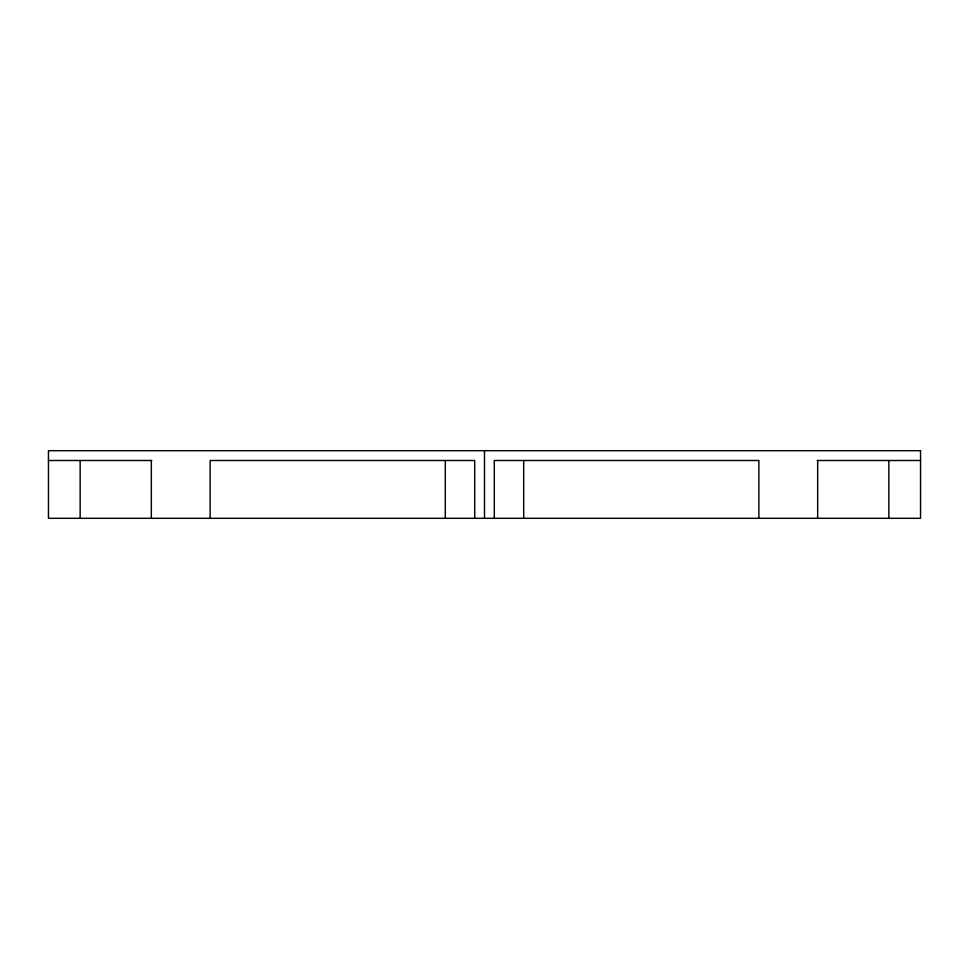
<?xml version="1.0" encoding="UTF-8"?>
<svg xmlns="http://www.w3.org/2000/svg" width="969" height="969" viewBox="0 0 969 969"><rect width="100%" height="100%" fill="white"/><g stroke="black" fill="none" stroke-linecap="round" stroke-linejoin="round"><path stroke-width="1.45" d="M48.45 460.493L151.782 460.493M817.218 460.493L920.55 460.493M888.852 460.493L888.852 518.306M817.666 460.493L817.666 518.306M758.872 518.306L758.872 460.493L494.299 460.493L494.299 518.306M523.696 460.493L523.696 518.306M484.5 450.694L484.5 518.306M474.701 518.306L474.701 460.493L210.128 460.493L210.128 518.306M445.304 460.493L445.304 518.306M151.334 460.493L151.334 518.306M80.148 460.493L80.148 518.306M920.55 450.694L48.45 450.694L48.45 518.306L920.55 518.306L920.55 450.694"/></g></svg>
